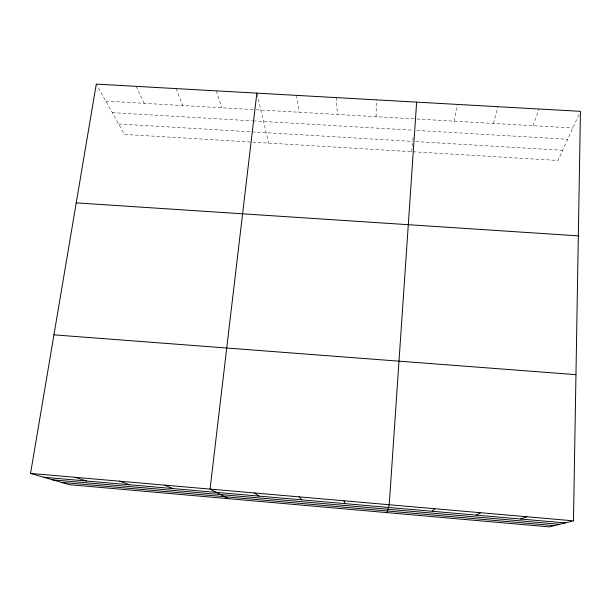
<?xml version="1.0" encoding="UTF-8"?>
<svg xmlns="http://www.w3.org/2000/svg" width="611" height="611" viewBox="0 0 611 611"><rect width="100%" height="100%" fill="white"/><g stroke="black" fill="none" stroke-linecap="round" stroke-linejoin="round"><path stroke-width="0.46" stroke-dasharray="3.06 2.29" d="M376.093 116.678L376.323 99.853M411.699 151.681L412.631 142.34M412.822 140.477L413.189 136.772M454.08 121.169L457.211 104.405M493.421 123.43L498.034 106.704M533.006 125.706L539.116 109.01M578.923 114.669L557.98 160.472L124.491 134.428L96.278 84.104M105.818 101.121L255.261 109.728M256.192 109.781L414.021 118.862M416.832 119.023L572.828 128.005M112.287 112.661L252.381 120.848M253.313 120.902L412.891 130.227M416.694 130.449L567.672 139.27M118.633 123.972L412.723 141.408M415.587 141.576L562.632 150.291M136.047 86.342L144.227 103.335M176.06 88.587L182.865 105.558M216.332 90.856L221.732 107.796M257.063 94.025L268.641 143.089M296.434 95.362L299.031 112.241M336.256 97.6L337.448 114.456"/><path stroke-width="0.92" d="M573.469 520.839L580.45 111.339L96.278 84.104L30.55 473.418L69.326 484.676L549.304 526.896L573.469 520.839L30.55 473.418M416.641 102.121L389.222 504.747L386.946 512.614M256.857 93.132L210.054 489.098L228.545 498.683M432.183 511.27L434.795 508.726M476.221 515.126L480.697 512.736M520.564 519.006L526.919 516.776M76.222 202.875L578.327 235.869M53.944 334.851L575.959 374.658M43.778 477.26L565.198 522.917M52.676 479.841L559.653 524.307M61.352 482.362L554.253 525.659M74.954 477.298L86.487 480.994M119.672 481.201L129.486 484.76M164.703 485.134L172.776 488.556M254.382 492.97L258.957 496.101M299.016 496.865L301.834 499.851M343.962 500.791L344.994 503.632"/></g></svg>
